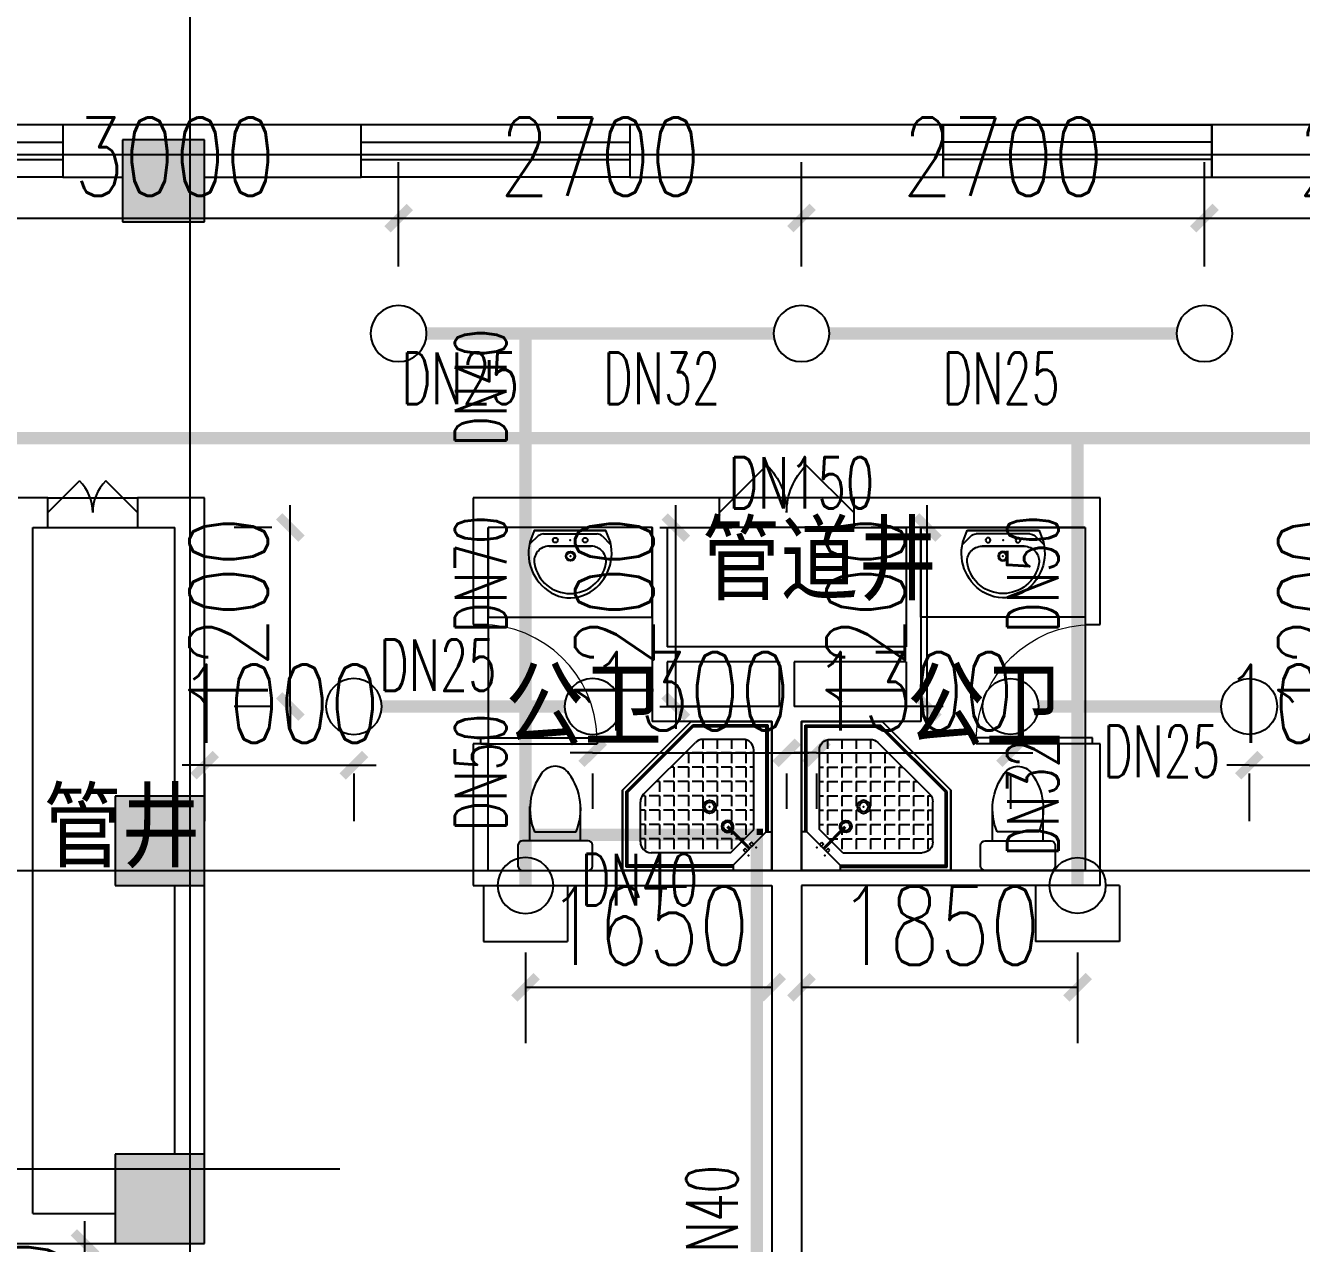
# Model space of a CAD drawing. Extents: x 0 to 2838408, y -923048 to 203859.
# Drawn here: x 2739663 to 2748213, y -264792 to -256626 of the extents above; entities that cross this region are included whole.
import ezdxf

# ---------------------------------------------------------------- set-up
doc = ezdxf.new("R2010")
doc.units = 0
doc.header["$LTSCALE"] = 1000
for name, color, linetype in [('CLAYER', 7, 'Continuous'), ('COLUMN', 9, 'Continuous'), ('DIM_喷淋', 3, 'Continuous'), ('DOOR_FIRE', 4, 'Continuous'), ('DOTE', 8, 'Continuous'), ('EQUIP_喷头', 7, 'Continuous'), ('GROUND', 2, 'Continuous'), ('PIPE-喷淋', 6, 'Continuous'), ('PUB_HATCH', 8, 'Continuous'), ('TEXT_喷淋', 7, 'Continuous'), ('TWT_DIM', 3, 'Continuous'), ('WALL', 9, 'Continuous'), ('WINDOW', 4, 'Continuous'), ('XREF', 8, 'Continuous'), ('洁具', 213, 'Continuous')]:
    doc.layers.add(name, color=color, linetype=linetype)
doc.styles.add('_TCH_DIM_T3', font='SIMPLEX', dxfattribs={"width": 0.75, "bigfont": 'HZTXT'})
doc.styles.add('_TWT_PIPEDN', font='SIMPLEX', dxfattribs={"width": 0.8, "height": 2.3, "bigfont": 'HZTXT'})
doc.styles.get("Standard").update_dxf_attribs({"font": 'geniso.shx', "bigfont": 'hztxt.shx'})
doc.dimstyles.new('_TWT_ARCH&&150', dxfattribs={"dimtxt": 525, "dimasz": 150, "dimexe": 375, "dimexo": 450, "dimgap": 150, "dimtad": 1, "dimdec": 0, "dimzin": 0, "dimdsep": 46, "dimtxsty": '_TCH_DIM_T3', "dimblk": 'ARCHTICK', "dimcen": 0.09, "dimclrt": 7, "dimazin": 2, "dimtfac": 1, "dimtdec": 0, "dimtix": 1, "dimtmove": 2, "dimatfit": 3, "dimfxl": 1, "dimtolj": 1, "dimtzin": 0, "dimarcsym": 0})

# ---------------------------------------------------------------- blocks, each defined once
blk = doc.blocks.new('1F平面-CAD导入_dwg_Drawing4_t3_dwg_$plan$00001613-474159-1F-927810-1F')
at = {"layer": '洁具'}
for p, q in [((-30, 250), (-170, 250)), ((-200, 169.7), (-430.4, 169.7)), ((-260.4, -139.7), (-260.4, 139.7)), ((-200, -169.7), (-200, -220)), ((-170, -250), (-30, -250))]:
    blk.add_line(p, q, dxfattribs=at)
for points in [[(-200, 220), (-200, 169.7), (-200, -169.7), (-430.4, -169.7)], [(0, -220), (0, 220)]]:
    blk.add_lwpolyline(points, dxfattribs=at)
for centre, radius, start, end in [((-170, 220), 30, 90, 180), ((-30, 220), 30, 0, 90), ((-589.6, 0), 109.8, 123.45086, 236.54914), ((-412.8, -227.4), 397.5, 67.45048, 126.63814), ((-412.8, 227.4), 397.5, 233.36186, 292.54952), ((-170, -220), 30, 180, 270), ((-30, -220), 30, 270, 0)]:
    blk.add_arc(centre, radius, start, end, dxfattribs=at)
blk = doc.blocks.new('$lvtry$00000169')
at = {"color": 0}
for p, q in [((258.9, -36), (258.9, 0)), ((258.9, -36), (36, -258.9)), ((258.9, -24), (976, -24)), ((258.9, -36), (964, -36)), ((964, -36), (976, -24)), ((964, -36), (964, -525.1)), ((976, -24), (976, -530.1)), ((276.1, -120), (120, -276.1)), ((143.9, -151), (290.7, -298.1)), ((151, -143.9), (297.8, -291)), ((269.6, -212.7), (269.6, -142.7)), ((276.1, -120), (808, -120)), ((365.9, -212.7), (365.9, -142.7)), ((462.1, -212.7), (462.1, -142.7)), ((558.4, -212.7), (558.4, -142.7)), ((654.6, -212.7), (654.6, -142.7)), ((750.9, -212.7), (750.9, -142.7)), ((847.1, -212.7), (847.1, -142.7)), ((173.4, -308.9), (173.4, -238.9)), ((183.4, -212.7), (205.5, -212.7)), ((219.6, -212.7), (243.4, -212.7)), ((269.6, -212.7), (339.6, -212.7)), ((269.6, -262.8), (269.6, -238.9)), ((365.9, -212.7), (435.9, -212.7)), ((365.9, -308.9), (365.9, -238.9)), ((462.1, -212.7), (532.1, -212.7)), ((462.1, -308.9), (462.1, -238.9)), ((558.4, -212.7), (628.4, -212.7)), ((558.4, -308.9), (558.4, -238.9)), ((654.6, -212.7), (724.6, -212.7)), ((654.6, -308.9), (654.6, -238.9)), ((750.9, -212.7), (820.9, -212.7)), ((750.9, -308.9), (750.9, -238.9)), ((847.1, -212.7), (880, -212.7)), ((847.1, -308.9), (847.1, -238.9)), ((880, -192), (880, -460.5)), ((36, -258.9), (0, -258.9)), ((24, -258.9), (24, -976)), ((36, -258.9), (36, -964)), ((120, -276.1), (120, -808)), ((120, -308.9), (147.1, -308.9)), ((173.4, -308.9), (243.4, -308.9)), ((173.4, -405.2), (173.4, -335.2)), ((269.6, -405.2), (269.6, -335.2)), ((334.3, -308.9), (339.6, -308.9)), ((365.9, -308.9), (435.9, -308.9)), ((365.9, -405.2), (365.9, -335.2)), ((462.1, -308.9), (532.1, -308.9)), ((462.1, -405.2), (462.1, -335.2)), ((558.4, -308.9), (628.4, -308.9)), ((558.4, -405.2), (558.4, -335.2)), ((654.6, -308.9), (724.6, -308.9)), ((654.6, -405.2), (654.6, -335.2)), ((750.9, -308.9), (820.9, -308.9)), ((750.9, -405.2), (750.9, -335.2)), ((847.1, -308.9), (880, -308.9)), ((847.1, -405.2), (847.1, -335.2)), ((120, -405.2), (147.1, -405.2)), ((173.4, -405.2), (243.4, -405.2)), ((269.6, -405.2), (339.6, -405.2)), ((365.9, -405.2), (378.6, -405.2)), ((462.1, -405.2), (532.1, -405.2)), ((558.4, -405.2), (628.4, -405.2)), ((654.6, -405.2), (724.6, -405.2)), ((750.9, -405.2), (820.9, -405.2)), ((847.1, -405.2), (880, -405.2)), ((120, -501.4), (147.1, -501.4)), ((173.4, -501.4), (173.4, -431.4)), ((173.4, -501.4), (243.4, -501.4)), ((269.6, -501.4), (269.6, -431.4)), ((269.6, -501.4), (339.6, -501.4)), ((365.9, -501.4), (365.9, -431.4)), ((365.9, -501.4), (435.9, -501.4)), ((462.1, -501.4), (462.1, -431.4)), ((462.1, -501.4), (532.1, -501.4)), ((858.9, -511.4), (511.4, -858.9)), ((558.4, -501.4), (558.4, -431.4)), ((558.4, -501.4), (628.4, -501.4)), ((654.6, -501.4), (654.6, -431.4)), ((654.6, -501.4), (724.6, -501.4)), ((750.9, -501.4), (750.9, -431.4)), ((750.9, -501.4), (820.9, -501.4)), ((847.1, -501.4), (847.1, -431.4)), ((847.1, -501.4), (867.2, -501.4)), ((120, -597.7), (147.1, -597.7)), ((173.4, -597.7), (173.4, -527.7)), ((173.4, -597.7), (243.4, -597.7)), ((269.6, -597.7), (269.6, -527.7)), ((269.6, -597.7), (339.6, -597.7)), ((365.9, -597.7), (365.9, -527.7)), ((365.9, -597.7), (435.9, -597.7)), ((462.1, -597.7), (462.1, -527.7)), ((462.1, -597.7), (532.1, -597.7)), ((964, -525.1), (525.1, -964)), ((976, -530.1), (530.1, -976)), ((558.4, -597.7), (558.4, -527.7)), ((558.4, -597.7), (628.4, -597.7)), ((654.6, -597.7), (654.6, -527.7)), ((654.6, -597.7), (724.6, -597.7)), ((750.9, -597.7), (750.9, -527.7)), ((750.9, -597.7), (772.6, -597.7)), ((964, -525.1), (976, -530.1)), ((173.4, -693.9), (173.4, -623.9)), ((269.6, -693.9), (269.6, -623.9)), ((365.9, -693.9), (365.9, -623.9)), ((462.1, -693.9), (462.1, -623.9)), ((558.4, -693.9), (558.4, -623.9)), ((654.6, -693.9), (654.6, -623.9)), ((120, -693.9), (147.1, -693.9)), ((173.4, -693.9), (243.4, -693.9)), ((173.4, -790.2), (173.4, -720.2)), ((269.6, -693.9), (339.6, -693.9)), ((269.6, -790.2), (269.6, -720.2)), ((365.9, -693.9), (435.9, -693.9)), ((365.9, -790.2), (365.9, -720.2)), ((462.1, -693.9), (532.1, -693.9)), ((462.1, -790.2), (462.1, -720.2)), ((558.4, -693.9), (628.4, -693.9)), ((558.4, -790.2), (558.4, -720.2)), ((654.6, -693.9), (676.4, -693.9)), ((120, -790.2), (147.1, -790.2)), ((173.4, -790.2), (243.4, -790.2)), ((173.4, -877.5), (173.4, -816.4)), ((269.6, -790.2), (339.6, -790.2)), ((269.6, -880), (269.6, -816.4)), ((365.9, -790.2), (435.9, -790.2)), ((365.9, -880), (365.9, -816.4)), ((462.1, -790.2), (532.1, -790.2)), ((462.1, -880), (462.1, -816.4)), ((558.4, -790.2), (580.1, -790.2)), ((192, -880), (460.5, -880)), ((36, -964), (24, -976)), ((24, -976), (530.1, -976)), ((36, -964), (525.1, -964)), ((525.1, -964), (530.1, -976))]:
    blk.add_line(p, q, dxfattribs=at)
blk.add_lwpolyline([(0, 0), (0, -1000), (540, -1000), (1000, -540), (1000, 0)], close=True)
for points in [[(0, 0), (0, -1000)], [(0, 0), (1000, 0)], [(1000, 0), (1000, -540)], [(136.1, -189.7), (147.9, -177.9), (132.5, -162.5), (120.7, -174.3)], [(189.7, -136.1), (177.9, -147.9), (162.5, -132.5), (174.3, -120.7)], [(1000, -540), (540, -1000)], [(0, -1000), (540, -1000)]]:
    blk.add_lwpolyline(points, close=True, dxfattribs=at)
for radius in [43.8, 31.1]:
    blk.add_circle((416.2, -427.6), radius, dxfattribs=at)
for centre, radius, start, end in [((808, -192), 72, 0, 90), ((296, -295.7), 40.6, 142.58296, 128.41974), ((296, -295.7), 28.6, 145.82801, 125.65986), ((808, -460.5), 72, 315, 0), ((192, -808), 72, 180, 270), ((460.5, -808), 72, 270, 315)]:
    blk.add_arc(centre, radius, start, end, dxfattribs=at)
for p in [(103.2, -155.8, 0), (156.1, -102.2, 0), (415.8, -428.1, 0)]:
    blk.add_point(p, dxfattribs=at)
blk = doc.blocks.new('$lvtry$00000178')
at = {"color": 0}
for p, q in [((-238.4, 0), (238.4, 0)), ((-214.1, -36.1), (-272.1, -90.6)), ((-179.8, -22.5), (180.1, -22.5)), ((215.7, -37.5), (268.3, -90.8)), ((-141.7, -105.2), (140.2, -105.2)), ((140.2, -105.2), (-141.7, -105.2))]:
    blk.add_line(p, q, dxfattribs=at)
blk.add_lwpolyline([(-103.6, -429.7, 0.224698), (110.4, -425.4, 0.348046), (268.9, -78.5), (239.5, 0), (-241.3, 0), (-270.7, -78.5, 0.356844)], format="xyb", close=True, dxfattribs=at)
for centre, radius in [((-100, -65), 16.3), ((100, -65), 16.3), ((1.4, -172.5), 31.6)]:
    blk.add_circle(centre, radius, dxfattribs=at)
at = {"color": 0, "lineweight": 13}
blk.add_circle((1.4, -172.5), 23, dxfattribs=at)
at = {"color": 0}
for centre, radius, start, end in [((-179.8, -72.5), 50, 90, 133.18096), ((180.1, -72.5), 50, 44.56072, 90), ((-141.7, -205.2), 100, 90, 190.56023), ((140.2, -205.2), 100, 349.43977, 90), ((-0.7, -179), 243.4, 190.56023, 349.43977)]:
    blk.add_arc(centre, radius, start, end, dxfattribs=at)
for p in [(0, -65), (1.4, -172.5)]:
    blk.add_point(p, dxfattribs=at)
blk = doc.blocks.new('A$C70365C93')
at = {"layer": '洁具'}
blk.add_lwpolyline([(-1900, 2300), (-1900, 1700), (-800, 1700), (-800, 2300)], close=True, dxfattribs=at)
blk.add_blockref('$lvtry$00000178', (-1350, 2280), dxfattribs=at)
at = {"layer": '洁具', "rotation": 180}
blk.add_blockref('$lvtry$00000169', (0, 0), dxfattribs=at)
at = {"layer": '洁具', "extrusion": (0, 0, -1), "xscale": -1, "zscale": -1, "rotation": 90}
blk.add_blockref('1F平面-CAD导入_dwg_Drawing4_t3_dwg_$plan$00001613-474159-1F-927810-1F', (1450, 0), dxfattribs=at)
blk = doc.blocks.new('$WINLIB2D$00000001')
at = {"color": 0}
for points in [[(-0.5, 0.5), (-0.5, -0.5)], [(-0.5, 0.5), (0.5, 0.5)], [(0.5, -0.5), (0.5, 0.5)], [(0.5, 0.1667), (-0.5, 0.1667)], [(0.5, -0.1667), (-0.5, -0.1667)], [(-0.5, -0.5), (0.5, -0.5)]]:
    blk.add_lwpolyline(points, dxfattribs=at)
blk = doc.blocks.new('$DorLib2D$00000116')
at = {"color": 0}
for p, q in [((-0.5, 0), (-0.1464, 0.3536)), ((0.5, 0), (0.1464, 0.3536))]:
    blk.add_line(p, q, dxfattribs=at)
for centre, start, end in [((-0.5, 0), 0, 45), ((0.5, 0), 135, 180)]:
    blk.add_arc(centre, 0.5, start, end, dxfattribs=at)
blk = doc.blocks.new('$DorLib2D$00000001')
for p, q in [((0.45, 0.975), (0.5, 0.975)), ((0.45, 0), (0.45, 0.975)), ((0.5, 0), (0.5, 0.975)), ((0.5, 0), (0.45, 0))]:
    blk.add_line(p, q)
at = {"lineweight": 13}
blk.add_arc((0.475, 0), 0.975, 91.4693, 180, dxfattribs=at)
blk = doc.blocks.new('1F1')
at = {"layer": 'PUB_HATCH'}
for points in [[(2404816.7, -257392.2), (2404266.7, -257392.2), (2404266.7, -257942.2), (2404816.7, -257942.2)], [(2404816.7, -261792.2), (2404216.7, -261792.2), (2404216.7, -262392.2), (2404816.7, -262392.2)], [(2404816.7, -264192.2), (2404216.7, -264192.2), (2404216.7, -264792.2), (2404816.7, -264792.2)]]:
    blk.add_hatch(color=256, dxfattribs=at).paths.add_polyline_path(points)
at = {"layer": 'COLUMN'}
for p, q in [((2404816.7, -257392.2), (2404266.7, -257392.2)), ((2404266.7, -257392.2), (2404266.7, -257942.2)), ((2404816.7, -257942.2), (2404816.7, -257392.2)), ((2404266.7, -257942.2), (2404816.7, -257942.2)), ((2404816.7, -261792.2), (2404216.7, -261792.2)), ((2404216.7, -261792.2), (2404216.7, -262392.2)), ((2404816.7, -262392.2), (2404816.7, -261792.2)), ((2404216.7, -262392.2), (2404816.7, -262392.2)), ((2404816.7, -264192.2), (2404216.7, -264192.2)), ((2404216.7, -264192.2), (2404216.7, -264792.2)), ((2404816.7, -264792.2), (2404816.7, -264192.2)), ((2404216.7, -264792.2), (2404816.7, -264792.2))]:
    blk.add_line(p, q, dxfattribs=at)
at = {"layer": 'DOOR_FIRE'}
for p, q in [((2403766.7, -259792.2), (2404366.7, -259792.2)), ((2409166.7, -259792.2), (2408266.7, -259792.2)), ((2403766.7, -259992.2), (2404366.7, -259992.2)), ((2409166.7, -259992.2), (2408266.7, -259992.2))]:
    blk.add_line(p, q, dxfattribs=at)
at = {"layer": 'DOTE'}
for p, q in [((2404716.7, -187892.2), (2404716.7, -271092.2)), ((2343216.7, -257492.2), (2453916.7, -257492.2)), ((2343216.7, -262292.2), (2453916.7, -262292.2)), ((2392758.5, -264292.2), (2405723.1, -264292.2))]:
    blk.add_line(p, q, dxfattribs=at)
at = {"layer": 'GROUND'}
blk.add_lwpolyline([(2436966.7, -257292.2), (2363416.7, -257292.2)], dxfattribs=at)
at = {"layer": 'WALL'}
for p, q in [((2404541.7, -257292.2), (2403866.7, -257292.2)), ((2403866.7, -257292.2), (2403866.7, -257642.2)), ((2405866.7, -257292.2), (2404541.7, -257292.2)), ((2405866.7, -257642.2), (2405866.7, -257292.2)), ((2409766.7, -257292.2), (2407666.7, -257292.2)), ((2407666.7, -257292.2), (2407666.7, -257642.2)), ((2409766.7, -257642.2), (2409766.7, -257292.2)), ((2412716.7, -257292.2), (2411566.7, -257292.2)), ((2411566.7, -257292.2), (2411566.7, -257642.2)), ((2403866.7, -257642.2), (2404266.7, -257642.2)), ((2404816.7, -257642.2), (2405866.7, -257642.2)), ((2407666.7, -257642.2), (2409766.7, -257642.2)), ((2411566.7, -257642.2), (2412441.7, -257642.2)), ((2403766.7, -259792.2), (2403566.7, -259792.2)), ((2403766.7, -259992.2), (2403766.7, -259792.2)), ((2404816.7, -259792.2), (2404366.7, -259792.2)), ((2404366.7, -259792.2), (2404366.7, -259992.2)), ((2404816.7, -261792.2), (2404816.7, -259792.2)), ((2407816.7, -259792.2), (2406616.7, -259792.2)), ((2406616.7, -259792.2), (2406616.7, -260642.2)), ((2408266.7, -259792.2), (2407816.7, -259792.2)), ((2408266.7, -259992.2), (2408266.7, -259792.2)), ((2409616.7, -259792.2), (2409166.7, -259792.2)), ((2409166.7, -259792.2), (2409166.7, -259992.2)), ((2410816.7, -259792.2), (2409616.7, -259792.2)), ((2410816.7, -260642.2), (2410816.7, -259792.2)), ((2403666.7, -259992.2), (2403766.7, -259992.2)), ((2403666.7, -262242.2), (2403666.7, -259992.2)), ((2404366.7, -259992.2), (2404616.7, -259992.2)), ((2404616.7, -261792.2), (2404616.7, -259992.2)), ((2407816.7, -259992.2), (2406716.7, -259992.2)), ((2406716.7, -260642.2), (2406716.7, -259992.2)), ((2407816.7, -259992.2), (2407816.7, -260792.2)), ((2407916.7, -259992.2), (2408266.7, -259992.2)), ((2407916.7, -259992.2), (2407916.7, -260792.2)), ((2409166.7, -259992.2), (2409516.7, -259992.2)), ((2409516.7, -259992.2), (2409516.7, -260792.2)), ((2410716.7, -259992.2), (2409616.7, -259992.2)), ((2409616.7, -259992.2), (2409616.7, -260792.2)), ((2410716.7, -259992.2), (2410716.7, -260642.2)), ((2406616.7, -260642.2), (2406716.7, -260642.2)), ((2410716.7, -260642.2), (2410816.7, -260642.2)), ((2407816.7, -260792.2), (2407816.7, -261292.2)), ((2408716.7, -260792.2), (2407916.7, -260792.2)), ((2409516.7, -260792.2), (2408716.7, -260792.2)), ((2409616.7, -260792.2), (2409616.7, -261292.2)), ((2408666.7, -260892.2), (2407916.7, -260892.2)), ((2407916.7, -260892.2), (2407916.7, -261192.2)), ((2408666.7, -260892.2), (2408666.7, -261192.2)), ((2409516.7, -260892.2), (2408766.7, -260892.2)), ((2408766.7, -260892.2), (2408766.7, -261192.2)), ((2409516.7, -260892.2), (2409516.7, -261192.2)), ((2408666.7, -261192.2), (2407916.7, -261192.2)), ((2409516.7, -261192.2), (2408766.7, -261192.2)), ((2408616.7, -261292.2), (2407816.7, -261292.2)), ((2408616.7, -261292.2), (2408616.7, -262292.2)), ((2408816.7, -261292.2), (2408816.7, -262292.2)), ((2409616.7, -261292.2), (2408816.7, -261292.2)), ((2406716.7, -261442.2), (2406616.7, -261442.2)), ((2406616.7, -261442.2), (2406616.7, -262392.2)), ((2406716.7, -262292.2), (2406716.7, -261442.2)), ((2410816.7, -261442.2), (2410716.7, -261442.2)), ((2410716.7, -261442.2), (2410716.7, -262292.2)), ((2410816.7, -262392.2), (2410816.7, -261442.2)), ((2403666.7, -264592.2), (2403666.7, -262242.2)), ((2406716.7, -262292.2), (2408616.7, -262292.2)), ((2410716.7, -262292.2), (2408816.7, -262292.2)), ((2404616.7, -264192.2), (2404616.7, -262392.2)), ((2404816.7, -264192.2), (2404816.7, -262392.2)), ((2406616.7, -262392.2), (2408616.7, -262392.2)), ((2408616.7, -262392.2), (2408616.7, -267342.2)), ((2410816.7, -262392.2), (2408816.7, -262392.2)), ((2408816.7, -262392.2), (2408816.7, -267342.2)), ((2403666.7, -264592.2), (2404216.7, -264592.2)), ((2403566.7, -264792.2), (2404216.7, -264792.2))]:
    blk.add_line(p, q, dxfattribs=at)
at = {"layer": 'WINDOW'}
for p, q in [((2406716.7, -260642.2), (2406716.7, -261442.2)), ((2410716.7, -260642.2), (2410716.7, -261442.2))]:
    blk.add_line(p, q, dxfattribs=at)
blk.add_blockref('A$C70365C93', (2408616.7, -262292.2))
at = {"xscale": -1}
blk.add_blockref('A$C70365C93', (2408816.7, -262292.2), dxfattribs=at)
at = {"layer": 'DOOR_FIRE', "xscale": 900, "yscale": -900, "zscale": 200, "rotation": 179.9999999994664}
blk.add_blockref('$DorLib2D$00000116', (2408716.7, -259892.2), dxfattribs=at)
at = {"layer": 'DOOR_FIRE', "xscale": 600, "yscale": 600, "zscale": 200}
blk.add_blockref('$DorLib2D$00000116', (2404066.7, -259892.2), dxfattribs=at)
at = {"layer": 'WINDOW', "yscale": 350}
for p, xscale, zscale in [((2402966.7, -257467.2), -1800, -1800), ((2406766.7, -257467.2), -1800, -1800), ((2410666.7, -257467.2), 1800, 1800)]:
    blk.add_blockref('$WINLIB2D$00000001', p, dxfattribs=dict(at, xscale=xscale, zscale=zscale))
at = {"layer": 'WINDOW', "xscale": 800, "zscale": 800, "rotation": 269.9999999994664}
for p, yscale in [((2406666.7, -261042.2), 800), ((2410766.7, -261042.2), -800)]:
    blk.add_blockref('$DorLib2D$00000001', p, dxfattribs=dict(at, yscale=yscale))
at = {"layer": 'CLAYER'}
for s, p in [('管道井', (2408149.1, -260479.2)), ('公卫', (2406832.7, -261458.2)), ('公卫', (2409522, -261458.2)), ('管井', (2403736.7, -262270.3))]:
    blk.add_text(s, height=525, dxfattribs=at).set_placement(p)
blk = doc.blocks.new('_ArchTick')
at = {"color": 0, "linetype": 'ByBlock', "const_width": 0.4}
blk.add_lwpolyline([(-0.5, -0.5), (0.5, 0.5)], dxfattribs=at)
blk = doc.blocks.new('*D1202')
at = {"layer": 'Defpoints', "color": 0, "linetype": 'ByBlock', "transparency": 16777216}
for p in [(2744962.5, -261192.2), (2746262.5, -261192.2), (2746262.5, -261502)]:
    blk.add_point(p, dxfattribs=at)
at = {"layer": 'TWT_DIM', "color": 0, "linetype": 'ByBlock', "lineweight": -2, "transparency": 16777216}
for p, q in [((2744962.5, -261502), (2744812.5, -261502)), ((2744962.5, -261502), (2746262.5, -261502)), ((2746262.5, -261502), (2746412.5, -261502)), ((2744962.5, -261642.2), (2744962.5, -261877)), ((2746262.5, -261642.2), (2746262.5, -261877))]:
    blk.add_line(p, q, dxfattribs=at)
at = {"layer": 'TWT_DIM', "color": 0, "linetype": 'ByBlock', "lineweight": -2, "transparency": 16777216, "xscale": 150, "yscale": 150, "zscale": 150}
blk.add_blockref('_ArchTick', (2744962.5, -261502), dxfattribs=at)
at = {"layer": 'TWT_DIM', "color": 0, "linetype": 'ByBlock', "lineweight": -2, "transparency": 16777216, "xscale": 150, "yscale": 150, "zscale": 150, "rotation": 180}
blk.add_blockref('_ArchTick', (2746262.5, -261502), dxfattribs=at)
at = {"layer": 'TWT_DIM', "color": 7, "linetype": 'ByBlock', "transparency": 16777216, "insert": (2745612.5, -261089.5), "char_height": 525, "attachment_point": 5, "style": '_TCH_DIM_T3'}
blk.add_mtext('\\A1;1300', dxfattribs=at)
blk = doc.blocks.new('*D1203')
at = {"layer": 'Defpoints', "color": 0, "linetype": 'ByBlock', "transparency": 16777216}
for p in [(2743462.5, -261192.2), (2744762.5, -261192.2), (2744762.5, -261502)]:
    blk.add_point(p, dxfattribs=at)
at = {"layer": 'TWT_DIM', "color": 0, "linetype": 'ByBlock', "lineweight": -2, "transparency": 16777216}
for p, q in [((2743462.5, -261502), (2743312.5, -261502)), ((2743462.5, -261502), (2744762.5, -261502)), ((2744762.5, -261502), (2744912.5, -261502)), ((2743462.5, -261642.2), (2743462.5, -261877)), ((2744762.5, -261642.2), (2744762.5, -261877))]:
    blk.add_line(p, q, dxfattribs=at)
at = {"layer": 'TWT_DIM', "color": 0, "linetype": 'ByBlock', "lineweight": -2, "transparency": 16777216, "xscale": 150, "yscale": 150, "zscale": 150}
blk.add_blockref('_ArchTick', (2743462.5, -261502), dxfattribs=at)
at = {"layer": 'TWT_DIM', "color": 0, "linetype": 'ByBlock', "lineweight": -2, "transparency": 16777216, "xscale": 150, "yscale": 150, "zscale": 150, "rotation": 180}
blk.add_blockref('_ArchTick', (2744762.5, -261502), dxfattribs=at)
at = {"layer": 'TWT_DIM', "color": 7, "linetype": 'ByBlock', "transparency": 16777216, "insert": (2744112.5, -261089.5), "char_height": 525, "attachment_point": 5, "style": '_TCH_DIM_T3'}
blk.add_mtext('\\A1;1300', dxfattribs=at)
blk = doc.blocks.new('*D1206')
at = {"layer": 'Defpoints', "color": 0, "linetype": 'ByBlock', "transparency": 16777216}
for p in [(2744862.5, -262392.2), (2746712.5, -262392.2), (2746712.5, -263074.5)]:
    blk.add_point(p, dxfattribs=at)
at = {"layer": 'TWT_DIM', "color": 0, "linetype": 'ByBlock', "lineweight": -2, "transparency": 16777216}
for p, q in [((2744862.5, -262842.2), (2744862.5, -263449.5)), ((2746712.5, -262842.2), (2746712.5, -263449.5)), ((2744862.5, -263074.5), (2746712.5, -263074.5))]:
    blk.add_line(p, q, dxfattribs=at)
at = {"layer": 'TWT_DIM', "color": 0, "linetype": 'ByBlock', "lineweight": -2, "transparency": 16777216, "xscale": 150, "yscale": 150, "zscale": 150, "rotation": 180}
blk.add_blockref('_ArchTick', (2744862.5, -263074.5), dxfattribs=at)
at = {"layer": 'TWT_DIM', "color": 0, "linetype": 'ByBlock', "lineweight": -2, "transparency": 16777216, "xscale": 150, "yscale": 150, "zscale": 150}
blk.add_blockref('_ArchTick', (2746712.5, -263074.5), dxfattribs=at)
at = {"layer": 'TWT_DIM', "color": 7, "linetype": 'ByBlock', "transparency": 16777216, "insert": (2745787.5, -262662), "char_height": 525, "attachment_point": 5, "style": '_TCH_DIM_T3'}
blk.add_mtext('\\A1;1850', dxfattribs=at)
blk = doc.blocks.new('*D1207')
at = {"layer": 'Defpoints', "color": 0, "linetype": 'ByBlock', "transparency": 16777216}
for p in [(2747862.5, -261192.2), (2748862.5, -261192.2), (2748862.5, -261585.5)]:
    blk.add_point(p, dxfattribs=at)
at = {"layer": 'TWT_DIM', "color": 0, "linetype": 'ByBlock', "lineweight": -2, "transparency": 16777216}
for p, q in [((2747862.5, -261585.5), (2747712.5, -261585.5)), ((2747862.5, -261585.5), (2748862.5, -261585.5)), ((2748862.5, -261585.5), (2749012.5, -261585.5)), ((2747862.5, -261642.2), (2747862.5, -261960.5)), ((2748862.5, -261642.2), (2748862.5, -261960.5))]:
    blk.add_line(p, q, dxfattribs=at)
at = {"layer": 'TWT_DIM', "color": 0, "linetype": 'ByBlock', "lineweight": -2, "transparency": 16777216, "xscale": 150, "yscale": 150, "zscale": 150}
blk.add_blockref('_ArchTick', (2747862.5, -261585.5), dxfattribs=at)
at = {"layer": 'TWT_DIM', "color": 0, "linetype": 'ByBlock', "lineweight": -2, "transparency": 16777216, "xscale": 150, "yscale": 150, "zscale": 150, "rotation": 180}
blk.add_blockref('_ArchTick', (2748862.5, -261585.5), dxfattribs=at)
at = {"layer": 'TWT_DIM', "color": 7, "linetype": 'ByBlock', "transparency": 16777216, "insert": (2748362.5, -261173), "char_height": 525, "attachment_point": 5, "style": '_TCH_DIM_T3'}
blk.add_mtext('\\A1;1000', dxfattribs=at)
blk = doc.blocks.new('*D1208')
at = {"layer": 'Defpoints', "color": 0, "linetype": 'ByBlock', "transparency": 16777216}
for p in [(2745704.8, -259992.2), (2746262.5, -259992.2), (2746262.5, -261192.2)]:
    blk.add_point(p, dxfattribs=at)
at = {"layer": 'TWT_DIM', "color": 0, "linetype": 'ByBlock', "lineweight": -2, "transparency": 16777216}
for p, q in [((2745704.8, -259992.2), (2745704.8, -259842.2)), ((2745812.5, -259992.2), (2745329.8, -259992.2)), ((2745704.8, -261192.2), (2745704.8, -259992.2)), ((2745812.5, -261192.2), (2745329.8, -261192.2)), ((2745704.8, -261192.2), (2745704.8, -261342.2))]:
    blk.add_line(p, q, dxfattribs=at)
at = {"layer": 'TWT_DIM', "color": 0, "linetype": 'ByBlock', "lineweight": -2, "transparency": 16777216, "xscale": 150, "yscale": 150, "zscale": 150}
for p, rotation in [((2745704.8, -259992.2), 270), ((2745704.8, -261192.2), 90)]:
    blk.add_blockref('_ArchTick', p, dxfattribs=dict(at, rotation=rotation))
at = {"layer": 'TWT_DIM', "color": 7, "linetype": 'ByBlock', "transparency": 16777216, "insert": (2745292.3, -260592.2), "char_height": 525, "attachment_point": 5, "rotation": 90, "style": '_TCH_DIM_T3'}
blk.add_mtext('\\A1;1200', dxfattribs=at)
blk = doc.blocks.new('*D1209')
at = {"layer": 'Defpoints', "color": 0, "linetype": 'ByBlock', "transparency": 16777216}
for p in [(2747862.5, -259992.2), (2748731.8, -259992.2), (2747862.5, -261192.2)]:
    blk.add_point(p, dxfattribs=at)
at = {"layer": 'TWT_DIM', "color": 0, "linetype": 'ByBlock', "lineweight": -2, "transparency": 16777216}
for p, q in [((2748731.8, -259992.2), (2748731.8, -259842.2)), ((2748312.5, -259992.2), (2749106.8, -259992.2)), ((2748731.8, -261192.2), (2748731.8, -259992.2)), ((2748312.5, -261192.2), (2749106.8, -261192.2)), ((2748731.8, -261192.2), (2748731.8, -261342.2))]:
    blk.add_line(p, q, dxfattribs=at)
at = {"layer": 'TWT_DIM', "color": 0, "linetype": 'ByBlock', "lineweight": -2, "transparency": 16777216, "xscale": 150, "yscale": 150, "zscale": 150}
for p, rotation in [((2748731.8, -259992.2), 270), ((2748731.8, -261192.2), 90)]:
    blk.add_blockref('_ArchTick', p, dxfattribs=dict(at, rotation=rotation))
at = {"layer": 'TWT_DIM', "color": 7, "linetype": 'ByBlock', "transparency": 16777216, "insert": (2748319.3, -260592.2), "char_height": 525, "attachment_point": 5, "rotation": 90, "style": '_TCH_DIM_T3'}
blk.add_mtext('\\A1;1200', dxfattribs=at)
blk = doc.blocks.new('*D1210')
at = {"layer": 'Defpoints', "color": 0, "linetype": 'ByBlock', "transparency": 16777216}
for p in [(2743012.5, -262392.2), (2744662.5, -262392.2), (2744662.5, -263074.5)]:
    blk.add_point(p, dxfattribs=at)
at = {"layer": 'TWT_DIM', "color": 0, "linetype": 'ByBlock', "lineweight": -2, "transparency": 16777216}
for p, q in [((2743012.5, -262842.2), (2743012.5, -263449.5)), ((2744662.5, -262842.2), (2744662.5, -263449.5)), ((2743012.5, -263074.5), (2744662.5, -263074.5))]:
    blk.add_line(p, q, dxfattribs=at)
at = {"layer": 'TWT_DIM', "color": 0, "linetype": 'ByBlock', "lineweight": -2, "transparency": 16777216, "xscale": 150, "yscale": 150, "zscale": 150, "rotation": 180}
blk.add_blockref('_ArchTick', (2743012.5, -263074.5), dxfattribs=at)
at = {"layer": 'TWT_DIM', "color": 0, "linetype": 'ByBlock', "lineweight": -2, "transparency": 16777216, "xscale": 150, "yscale": 150, "zscale": 150}
blk.add_blockref('_ArchTick', (2744662.5, -263074.5), dxfattribs=at)
at = {"layer": 'TWT_DIM', "color": 7, "linetype": 'ByBlock', "transparency": 16777216, "insert": (2743837.5, -262662), "char_height": 525, "attachment_point": 5, "style": '_TCH_DIM_T3'}
blk.add_mtext('\\A1;1650', dxfattribs=at)
blk = doc.blocks.new('*D1211')
at = {"layer": 'Defpoints', "color": 0, "linetype": 'ByBlock', "transparency": 16777216}
for p in [(2740862.5, -261192.2), (2741862.5, -261192.2), (2741862.5, -261585.5)]:
    blk.add_point(p, dxfattribs=at)
at = {"layer": 'TWT_DIM', "color": 0, "linetype": 'ByBlock', "lineweight": -2, "transparency": 16777216}
for p, q in [((2740862.5, -261585.5), (2740712.5, -261585.5)), ((2740862.5, -261585.5), (2741862.5, -261585.5)), ((2741862.5, -261585.5), (2742012.5, -261585.5)), ((2740862.5, -261642.2), (2740862.5, -261960.5)), ((2741862.5, -261642.2), (2741862.5, -261960.5))]:
    blk.add_line(p, q, dxfattribs=at)
at = {"layer": 'TWT_DIM', "color": 0, "linetype": 'ByBlock', "lineweight": -2, "transparency": 16777216, "xscale": 150, "yscale": 150, "zscale": 150}
blk.add_blockref('_ArchTick', (2740862.5, -261585.5), dxfattribs=at)
at = {"layer": 'TWT_DIM', "color": 0, "linetype": 'ByBlock', "lineweight": -2, "transparency": 16777216, "xscale": 150, "yscale": 150, "zscale": 150, "rotation": 180}
blk.add_blockref('_ArchTick', (2741862.5, -261585.5), dxfattribs=at)
at = {"layer": 'TWT_DIM', "color": 7, "linetype": 'ByBlock', "transparency": 16777216, "insert": (2741362.5, -261173), "char_height": 525, "attachment_point": 5, "style": '_TCH_DIM_T3'}
blk.add_mtext('\\A1;1000', dxfattribs=at)
blk = doc.blocks.new('*D1212')
at = {"layer": 'Defpoints', "color": 0, "linetype": 'ByBlock', "transparency": 16777216}
for p in [(2743462.5, -259992.2), (2744020.3, -259992.2), (2743462.5, -261192.2)]:
    blk.add_point(p, dxfattribs=at)
at = {"layer": 'TWT_DIM', "color": 0, "linetype": 'ByBlock', "lineweight": -2, "transparency": 16777216}
for p, q in [((2744020.3, -259992.2), (2744020.3, -259842.2)), ((2743912.5, -259992.2), (2744395.3, -259992.2)), ((2744020.3, -261192.2), (2744020.3, -259992.2)), ((2743912.5, -261192.2), (2744395.3, -261192.2)), ((2744020.3, -261192.2), (2744020.3, -261342.2))]:
    blk.add_line(p, q, dxfattribs=at)
at = {"layer": 'TWT_DIM', "color": 0, "linetype": 'ByBlock', "lineweight": -2, "transparency": 16777216, "xscale": 150, "yscale": 150, "zscale": 150}
for p, rotation in [((2744020.3, -259992.2), 270), ((2744020.3, -261192.2), 90)]:
    blk.add_blockref('_ArchTick', p, dxfattribs=dict(at, rotation=rotation))
at = {"layer": 'TWT_DIM', "color": 7, "linetype": 'ByBlock', "transparency": 16777216, "insert": (2743607.8, -260592.2), "char_height": 525, "attachment_point": 5, "rotation": 90, "style": '_TCH_DIM_T3'}
blk.add_mtext('\\A1;1200', dxfattribs=at)
blk = doc.blocks.new('*D3035')
at = {"layer": 'Defpoints', "color": 0, "linetype": 'ByBlock', "transparency": 16777216}
for p in [(2738962.5, -264792.2), (2740060.7, -264792.2), (2738962.5, -266092.2)]:
    blk.add_point(p, dxfattribs=at)
at = {"layer": 'TWT_DIM', "color": 0, "linetype": 'ByBlock', "lineweight": -2, "transparency": 16777216}
for p, q in [((2740060.7, -264792.2), (2740060.7, -264642.2)), ((2739412.5, -264792.2), (2740435.7, -264792.2)), ((2740060.7, -266092.2), (2740060.7, -264792.2)), ((2739412.5, -266092.2), (2740435.7, -266092.2)), ((2740060.7, -266092.2), (2740060.7, -266242.2))]:
    blk.add_line(p, q, dxfattribs=at)
at = {"layer": 'TWT_DIM', "color": 0, "linetype": 'ByBlock', "lineweight": -2, "transparency": 16777216, "xscale": 150, "yscale": 150, "zscale": 150}
for p, rotation in [((2740060.7, -264792.2), 270), ((2740060.7, -266092.2), 90)]:
    blk.add_blockref('_ArchTick', p, dxfattribs=dict(at, rotation=rotation))
at = {"layer": 'TWT_DIM', "color": 7, "linetype": 'ByBlock', "transparency": 16777216, "insert": (2739648.2, -265442.2), "char_height": 525, "attachment_point": 5, "rotation": 90, "style": '_TCH_DIM_T3'}
blk.add_mtext('\\A1;1300', dxfattribs=at)
blk = doc.blocks.new('*D3067')
at = {"layer": 'Defpoints', "color": 0, "linetype": 'ByBlock', "transparency": 16777216}
for p in [(2750162.5, -257917.8), (2747562.5, -258692.2), (2750162.5, -258692.2)]:
    blk.add_point(p, dxfattribs=at)
at = {"layer": 'DIM_喷淋', "color": 0, "linetype": 'ByBlock', "lineweight": -2, "transparency": 16777216}
for p, q in [((2747562.5, -258242.2), (2747562.5, -257542.8)), ((2750162.5, -258242.2), (2750162.5, -257542.8)), ((2747562.5, -257917.8), (2750162.5, -257917.8))]:
    blk.add_line(p, q, dxfattribs=at)
at = {"layer": 'DIM_喷淋', "color": 0, "linetype": 'ByBlock', "lineweight": -2, "transparency": 16777216, "xscale": 150, "yscale": 150, "zscale": 150, "rotation": 180}
blk.add_blockref('_ArchTick', (2747562.5, -257917.8), dxfattribs=at)
at = {"layer": 'DIM_喷淋', "color": 0, "linetype": 'ByBlock', "lineweight": -2, "transparency": 16777216, "xscale": 150, "yscale": 150, "zscale": 150}
blk.add_blockref('_ArchTick', (2750162.5, -257917.8), dxfattribs=at)
at = {"layer": 'DIM_喷淋', "color": 7, "linetype": 'ByBlock', "transparency": 16777216, "insert": (2748862.5, -257505.3), "char_height": 525, "attachment_point": 5, "style": '_TCH_DIM_T3'}
blk.add_mtext('\\A1;2600', dxfattribs=at)
blk = doc.blocks.new('*D3068')
at = {"layer": 'Defpoints', "color": 0, "linetype": 'ByBlock', "transparency": 16777216}
for p in [(2747562.5, -257917.8), (2744862.5, -258692.2), (2747562.5, -258692.2)]:
    blk.add_point(p, dxfattribs=at)
at = {"layer": 'DIM_喷淋', "color": 0, "linetype": 'ByBlock', "lineweight": -2, "transparency": 16777216}
for p, q in [((2744862.5, -258242.2), (2744862.5, -257542.8)), ((2747562.5, -258242.2), (2747562.5, -257542.8)), ((2744862.5, -257917.8), (2747562.5, -257917.8))]:
    blk.add_line(p, q, dxfattribs=at)
at = {"layer": 'DIM_喷淋', "color": 0, "linetype": 'ByBlock', "lineweight": -2, "transparency": 16777216, "xscale": 150, "yscale": 150, "zscale": 150, "rotation": 180}
blk.add_blockref('_ArchTick', (2744862.5, -257917.8), dxfattribs=at)
at = {"layer": 'DIM_喷淋', "color": 0, "linetype": 'ByBlock', "lineweight": -2, "transparency": 16777216, "xscale": 150, "yscale": 150, "zscale": 150}
blk.add_blockref('_ArchTick', (2747562.5, -257917.8), dxfattribs=at)
at = {"layer": 'DIM_喷淋', "color": 7, "linetype": 'ByBlock', "transparency": 16777216, "insert": (2746212.5, -257505.3), "char_height": 525, "attachment_point": 5, "style": '_TCH_DIM_T3'}
blk.add_mtext('\\A1;2700', dxfattribs=at)
blk = doc.blocks.new('*D3069')
at = {"layer": 'Defpoints', "color": 0, "linetype": 'ByBlock', "transparency": 16777216}
for p in [(2744862.5, -257917.8), (2742162.5, -258692.2), (2744862.5, -258692.2)]:
    blk.add_point(p, dxfattribs=at)
at = {"layer": 'DIM_喷淋', "color": 0, "linetype": 'ByBlock', "lineweight": -2, "transparency": 16777216}
for p, q in [((2742162.5, -258242.2), (2742162.5, -257542.8)), ((2744862.5, -258242.2), (2744862.5, -257542.8)), ((2742162.5, -257917.8), (2744862.5, -257917.8))]:
    blk.add_line(p, q, dxfattribs=at)
at = {"layer": 'DIM_喷淋', "color": 0, "linetype": 'ByBlock', "lineweight": -2, "transparency": 16777216, "xscale": 150, "yscale": 150, "zscale": 150, "rotation": 180}
blk.add_blockref('_ArchTick', (2742162.5, -257917.8), dxfattribs=at)
at = {"layer": 'DIM_喷淋', "color": 0, "linetype": 'ByBlock', "lineweight": -2, "transparency": 16777216, "xscale": 150, "yscale": 150, "zscale": 150}
blk.add_blockref('_ArchTick', (2744862.5, -257917.8), dxfattribs=at)
at = {"layer": 'DIM_喷淋', "color": 7, "linetype": 'ByBlock', "transparency": 16777216, "insert": (2743512.5, -257505.3), "char_height": 525, "attachment_point": 5, "style": '_TCH_DIM_T3'}
blk.add_mtext('\\A1;2700', dxfattribs=at)
blk = doc.blocks.new('*D3070')
at = {"layer": 'Defpoints', "color": 0, "linetype": 'ByBlock', "transparency": 16777216}
for p in [(2742162.5, -257917.8), (2739162.5, -258692.2), (2742162.5, -258692.2)]:
    blk.add_point(p, dxfattribs=at)
at = {"layer": 'DIM_喷淋', "color": 0, "linetype": 'ByBlock', "lineweight": -2, "transparency": 16777216}
for p, q in [((2739162.5, -258242.2), (2739162.5, -257542.8)), ((2742162.5, -258242.2), (2742162.5, -257542.8)), ((2739162.5, -257917.8), (2742162.5, -257917.8))]:
    blk.add_line(p, q, dxfattribs=at)
at = {"layer": 'DIM_喷淋', "color": 0, "linetype": 'ByBlock', "lineweight": -2, "transparency": 16777216, "xscale": 150, "yscale": 150, "zscale": 150, "rotation": 180}
blk.add_blockref('_ArchTick', (2739162.5, -257917.8), dxfattribs=at)
at = {"layer": 'DIM_喷淋', "color": 0, "linetype": 'ByBlock', "lineweight": -2, "transparency": 16777216, "xscale": 150, "yscale": 150, "zscale": 150}
blk.add_blockref('_ArchTick', (2742162.5, -257917.8), dxfattribs=at)
at = {"layer": 'DIM_喷淋', "color": 7, "linetype": 'ByBlock', "transparency": 16777216, "insert": (2740662.5, -257505.3), "char_height": 525, "attachment_point": 5, "style": '_TCH_DIM_T3'}
blk.add_mtext('\\A1;3000', dxfattribs=at)
blk = doc.blocks.new('*D3139')
at = {"layer": 'Defpoints', "color": 0, "linetype": 'ByBlock', "transparency": 16777216}
for p in [(2741436.2, -259992.2), (2741762.5, -259992.2), (2741762.5, -261192.2)]:
    blk.add_point(p, dxfattribs=at)
at = {"layer": 'TWT_DIM', "color": 0, "linetype": 'ByBlock', "lineweight": -2, "transparency": 16777216}
for p, q in [((2741436.2, -259992.2), (2741436.2, -259842.2)), ((2741312.5, -259992.2), (2741061.2, -259992.2)), ((2741436.2, -261192.2), (2741436.2, -259992.2)), ((2741312.5, -261192.2), (2741061.2, -261192.2)), ((2741436.2, -261192.2), (2741436.2, -261342.2))]:
    blk.add_line(p, q, dxfattribs=at)
at = {"layer": 'TWT_DIM', "color": 0, "linetype": 'ByBlock', "lineweight": -2, "transparency": 16777216, "xscale": 150, "yscale": 150, "zscale": 150}
for p, rotation in [((2741436.2, -259992.2), 270), ((2741436.2, -261192.2), 90)]:
    blk.add_blockref('_ArchTick', p, dxfattribs=dict(at, rotation=rotation))
at = {"layer": 'TWT_DIM', "color": 7, "linetype": 'ByBlock', "transparency": 16777216, "insert": (2741023.7, -260592.2), "char_height": 525, "attachment_point": 5, "rotation": 90, "style": '_TCH_DIM_T3'}
blk.add_mtext('\\A1;1200', dxfattribs=at)
blk = doc.blocks.new('$TwtSys$00000125')
blk.add_circle((0, 0, 0), 1)
blk = doc.blocks.new('$TwtSys$00000131')
for p, q in [((-1.5, 0), (-1.5, 2)), ((-1.5, 2), (1.5, 2)), ((1.5, 0, 0), (1.5, 2, 0)), ((-1.5, 0), (-1, 0)), ((1, 0, 0), (1.5, 0, 0))]:
    blk.add_line(p, q)
blk.add_circle((0, 0), 1)

msp = doc.modelspace()

# ---------------------------------------------------------------- hatches: boundary and pattern name
at = {"layer": 'PIPE-喷淋', "linetype": 'ByBlock'}
for points in [[(2744562.5, -262052.7), (2744562.5, -262011.5), (2744603.8, -262011.5)], [(2744562.5, -262052.7), (2744603.8, -262052.7), (2744603.8, -262011.5)]]:
    msp.add_hatch(color=256, dxfattribs=at).paths.add_polyline_path(points)

# ---------------------------------------------------------------- linework, layer by layer
at = {"layer": 'PIPE-喷淋', "linetype": 'ByBlock', "ltscale": 1.5, "const_width": 82.5}
for points in [[(2742350, -258692.2), (2743012.5, -258692.2)], [(2743012.5, -258692.2), (2743012.5, -259392.2)], [(2743012.5, -258692.2), (2744675, -258692.2)], [(2745050, -258692.2), (2747375, -258692.2)], [(2743012.5, -259392.2), (2734712.5, -259392.2)], [(2743012.5, -261192.2), (2743012.5, -259392.2)], [(2743012.5, -259392.2), (2746712.5, -259392.2)], [(2746712.5, -261192.2), (2746712.5, -259392.2)], [(2746712.5, -259392.2), (2750912.5, -259392.2)], [(2742050, -261192.2), (2743012.5, -261192.2)], [(2743012.5, -261192.2), (2743275, -261192.2)], [(2743012.5, -262052.7), (2743012.5, -261192.2)], [(2746450, -261192.2), (2746712.5, -261192.2)], [(2746712.5, -261192.2), (2747675, -261192.2)], [(2746712.5, -262392.2), (2746712.5, -261192.2)], [(2743012.5, -262392.2), (2743012.5, -262052.7)], [(2743012.5, -262052.7), (2744562.5, -262052.7)], [(2744562.5, -262052.7), (2744562.5, -267242.2)]]:
    msp.add_lwpolyline(points, dxfattribs=at)

# ---------------------------------------------------------------- block references
at = {"layer": 'EQUIP_喷头', "linetype": 'ByBlock', "xscale": 187.5, "yscale": -187.5, "zscale": 187.5}
for name, p in [('$TwtSys$00000125', (2742162.5, -258692.2)), ('$TwtSys$00000125', (2744862.5, -258692.2)), ('$TwtSys$00000125', (2747562.5, -258692.2)), ('$TwtSys$00000125', (2741862.5, -261192.2)), ('$TwtSys$00000125', (2743462.5, -261192.2)), ('$TwtSys$00000131', (2743012.5, -262392.2))]:
    msp.add_blockref(name, p, dxfattribs=at)
at = {"layer": 'EQUIP_喷头', "linetype": 'ByBlock', "xscale": 187.5, "yscale": 187.5, "zscale": 187.5, "rotation": 180}
for name, p in [('$TwtSys$00000125', (2746262.5, -261192.2)), ('$TwtSys$00000125', (2747862.5, -261192.2)), ('$TwtSys$00000131', (2746712.5, -262392.2))]:
    msp.add_blockref(name, p, dxfattribs=at)
at = {"layer": 'XREF'}
msp.add_blockref('1F1', (336045.8, 0), dxfattribs=at)

# ---------------------------------------------------------------- texts
at = {"layer": 'TEXT_喷淋', "color": 251, "linetype": 'ByBlock', "style": '_TWT_PIPEDN', "width": 0.64}
for s, rotation, p in [('DN40', 90, (2742885, -259447)), ('DN25', 359.99999, (2742182.7, -259164.7)), ('DN32', 359.99999, (2743532.7, -259164.7)), ('DN25', 359.99999, (2745807.7, -259164.7)), ('DN50', 90, (2746585, -260697)), ('DN50', 90, (2742885, -262027.2)), ('DN32', 90, (2746585, -262197)), ('DN40', 90, (2744435, -265052.2))]:
    msp.add_text(s, height=345, rotation=rotation, dxfattribs=at).set_placement(p)
at = {"layer": 'TEXT_喷淋', "linetype": 'ByBlock', "style": '_TWT_PIPEDN', "width": 0.64}
msp.add_text('DN150', height=345, dxfattribs=at).set_placement((2744373.6, -259864.7))
msp.add_text('DN70', height=345, rotation=90, dxfattribs=at).set_placement((2742885, -260697))
at = {"layer": 'TEXT_喷淋', "color": 251, "linetype": 'ByBlock', "style": '_TWT_PIPEDN', "width": 0.64}
for s, p in [('DN25', (2742032.7, -261088)), ('DN25', (2746882.7, -261664.7)), ('DN40', (2743382.7, -262525.2))]:
    msp.add_text(s, height=345, dxfattribs=at).set_placement(p)

# ---------------------------------------------------------------- dimensions: what is measured, and where the dimension line sits
at = {"layer": 'DIM_喷淋', "linetype": 'ByBlock'}
for p1, p2, picture, middle in [((2739162.5, -258692.2), (2742162.5, -258692.2), '*D3070', (2740662.5, -257505.3)), ((2742162.5, -258692.2), (2744862.5, -258692.2), '*D3069', (2743512.5, -257505.3)), ((2744862.5, -258692.2), (2747562.5, -258692.2), '*D3068', (2746212.5, -257505.3)), ((2747562.5, -258692.2), (2750162.5, -258692.2), '*D3067', (2748862.5, -257505.3))]:
    dim = msp.add_aligned_dim(p1=p1, p2=p2, distance=774.4, dimstyle='_TWT_ARCH&&150', dxfattribs=at)
    dim.commit()
    dim.dimension.update_dxf_attribs({"geometry": picture, "text_midpoint": middle})
at = {"layer": 'TWT_DIM', "linetype": 'ByBlock'}
for p1, p2, distance, picture, middle in [((2741762.5, -261192.2), (2741762.5, -259992.2), 326.4, '*D3139', (2741023.7, -260592.2)), ((2743462.5, -261192.2), (2743462.5, -259992.2), -557.7, '*D1212', (2743607.8, -260592.2)), ((2746262.5, -261192.2), (2746262.5, -259992.2), 557.7, '*D1208', (2745292.3, -260592.2)), ((2747862.5, -261192.2), (2747862.5, -259992.2), -869.3, '*D1209', (2748319.3, -260592.2)), ((2743462.5, -261192.2), (2744762.5, -261192.2), -309.8, '*D1203', (2744112.5, -261089.5)), ((2744962.5, -261192.2), (2746262.5, -261192.2), -309.8, '*D1202', (2745612.5, -261089.5)), ((2740862.5, -261192.2), (2741862.5, -261192.2), -393.4, '*D1211', (2741362.5, -261173)), ((2747862.5, -261192.2), (2748862.5, -261192.2), -393.4, '*D1207', (2748362.5, -261173)), ((2743012.5, -262392.2), (2744662.5, -262392.2), -682.4, '*D1210', (2743837.5, -262662)), ((2744862.5, -262392.2), (2746712.5, -262392.2), -682.4, '*D1206', (2745787.5, -262662)), ((2738962.5, -266092.2), (2738962.5, -264792.2), -1098.1, '*D3035', (2739648.2, -265442.2))]:
    dim = msp.add_aligned_dim(p1=p1, p2=p2, distance=distance, dimstyle='_TWT_ARCH&&150', dxfattribs=at)
    dim.commit()
    dim.dimension.update_dxf_attribs({"geometry": picture, "text_midpoint": middle})

doc.saveas('drawing.dxf')
